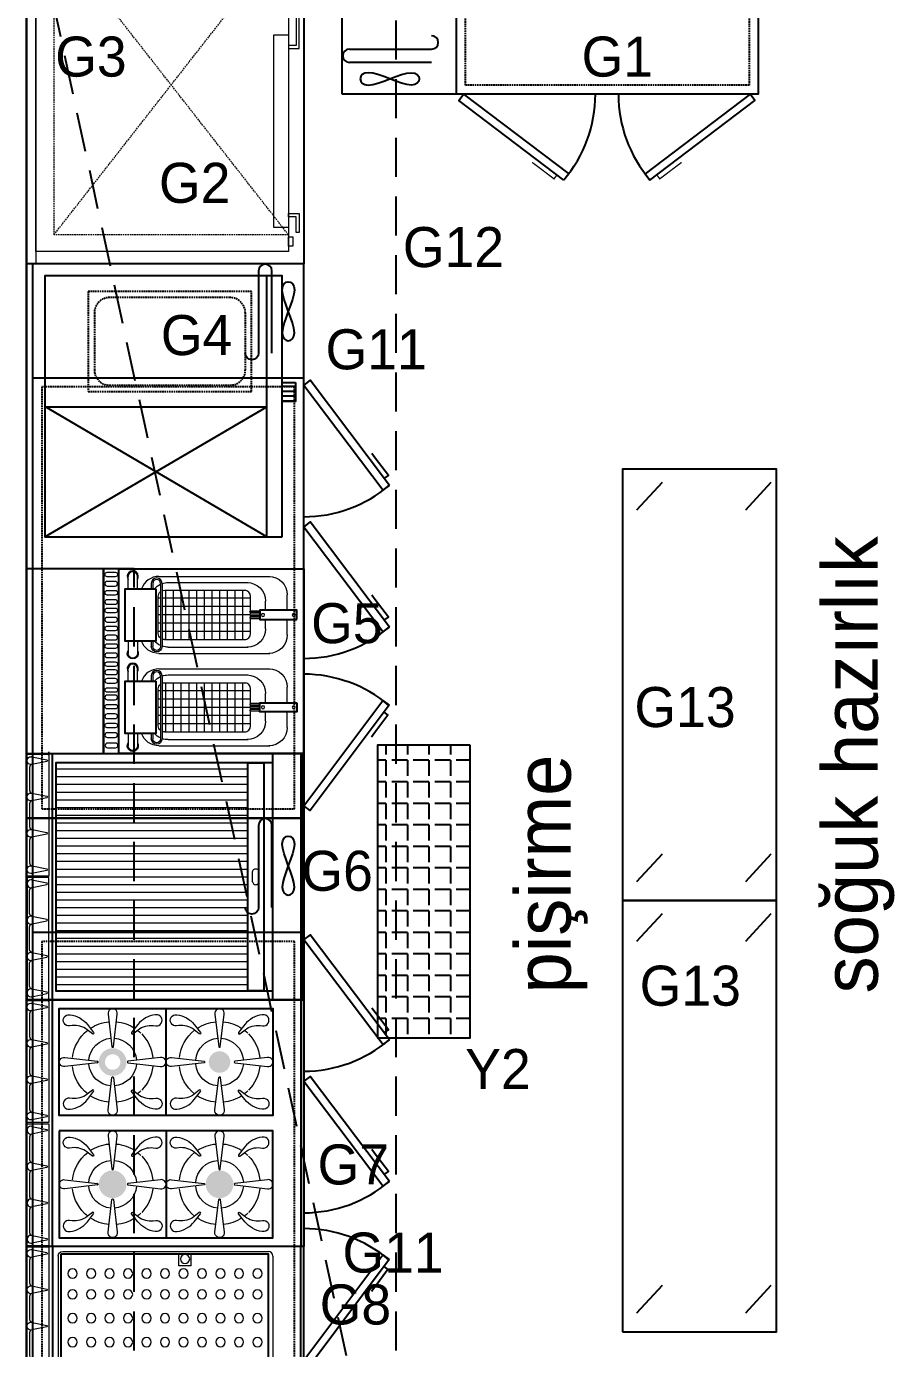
# Model space of a CAD drawing. Header units: millimetres. Extents: x -2729 to 15248, y -12439 to 5292.
# Drawn here: x 3317.8 to 3599.5, y -7659.1 to -7229.8 of the extents above; entities that cross this region are included whole.
import ezdxf
from ezdxf.enums import TextEntityAlignment as Align

# ---------------------------------------------------------------- set-up
doc = ezdxf.new("R2010")
doc.units = ezdxf.units.MM
doc.linetypes.add('DASHED', pattern=[0.75, 0.5, -0.25])
doc.linetypes.add('HIDDENX2', pattern=[19.05, 12.7, -6.35])
for name, color, linetype in [('002 Çizgi', 7, 'Continuous'), ('Kıtc-002 Çizgi', 7, 'Continuous'), ('S2000-002 Çizgi', 7, 'Continuous'), ('S2000-003 Kapı', 3, 'Continuous')]:
    doc.layers.add(name, color=color, linetype=linetype)
doc.layers.add('DUVAR', color=7, linetype='Continuous', lineweight=30)
doc.styles.add('Style-ENGINEERING I 0.34907', font='ENGINEERING.shx', dxfattribs={"oblique": 20})
doc.styles.add('TAKSİM', font='GOTHIC.TTF', dxfattribs={"height": 20})

# ---------------------------------------------------------------- blocks, each defined once
blk = doc.blocks.new('A$C52083A89')
at = {"layer": 'S2000-002 Çizgi', "linetype": 'Continuous', "lineweight": 0}
h = blk.add_hatch(color=256, dxfattribs=at)
edge = h.paths.add_edge_path()
edge.add_arc((27.97, 59.84), 4.5, 405, 765)
h = blk.add_hatch(color=256, dxfattribs=at)
edge = h.paths.add_edge_path()
edge.add_arc((62.66, 59.84), 4.5, 405, 765)
h = blk.add_hatch(color=256, dxfattribs=at)
edge = h.paths.add_edge_path()
edge.add_arc((27.97, 20.16), 4.5, 90, 450)
edge = h.paths.add_edge_path(flags=16)
edge.add_arc((27.97, 20.16), 2.5, 90, 450)
h = blk.add_hatch(color=256, dxfattribs=at)
edge = h.paths.add_edge_path()
edge.add_arc((62.66, 20.16), 3.5, 90, 450)
for p, q in [((0.2, 79.55), (0.2, 40.45)), ((6.57, 77.95), (1.79, 78.93)), ((1.84, 76.48), (6.59, 77.46)), ((1, 68.11), (1, 75.49)), ((6.57, 66.15), (1.79, 67.13)), ((1.84, 64.68), (6.59, 65.66)), ((1, 56.31), (1, 63.69)), ((1, 44.51), (1, 51.89)), ((1.76, 52.86), (6.59, 53.86)), ((6.57, 54.35), (1.79, 55.33)), ((6.57, 42.55), (1.77, 43.54)), ((0.2, 39.55), (0.2, 0.45)), ((1.76, 41.06), (6.59, 42.06)), ((6.57, 37.95), (1.79, 38.93)), ((1, 28.11), (1, 35.49)), ((1.84, 36.48), (6.59, 37.46)), ((6.57, 26.15), (1.79, 27.13)), ((1, 16.31), (1, 23.69)), ((1.84, 24.68), (6.59, 25.66)), ((1.76, 12.86), (6.59, 13.86)), ((6.57, 14.35), (1.79, 15.33)), ((1, 4.51), (1, 11.89)), ((1.76, 1.06), (6.59, 2.06)), ((6.57, 2.55), (1.77, 3.54))]:
    blk.add_line(p, q, dxfattribs=at)
at = {"layer": 'S2000-002 Çizgi'}
for points in [[(90, 0), (90, 80), (0, 80), (0, 0)], [(8.5, 80), (8.5, 0), (89, 0), (89, 80)], [(10.63, 42.5), (10.63, 77.19), (80, 77.19), (80, 42.5)], [(80, 77.19), (80, 42.5), (45.32, 42.5), (45.32, 77.19)], [(80, 2.82), (80, 37.5), (10.63, 37.5), (10.63, 2.82)], [(45.32, 37.5), (45.32, 2.82), (80, 2.82), (80, 37.5)]]:
    blk.add_lwpolyline(points, close=True, dxfattribs=at)
at = {"layer": 'S2000-002 Çizgi', "linetype": 'Continuous', "lineweight": 0, "flags": 128}
for points in [[(0.2, 40.45), (0.2, 40.4), (0.2, 40.4, 0.414214), (0.4, 40.2), (0.4, 40.2), (7.1, 40.2), (7.1, 40.2, 0.414214), (7.3, 40.4), (7.3, 40.4), (7.3, 79.6), (7.3, 79.6, 0.414214), (7.1, 79.8), (7.1, 79.8), (0.4, 79.8), (0.4, 79.8, 0.414214), (0.2, 79.6), (0.2, 79.6), (0.2, 79.55)], [(0.2, 0.45), (0.2, 0.4), (0.2, 0.4, 0.414214), (0.4, 0.2), (0.4, 0.2), (7.1, 0.2), (7.1, 0.2, 0.414214), (7.3, 0.4), (7.3, 0.4), (7.3, 39.6), (7.3, 39.6, 0.414214), (7.1, 39.8), (7.1, 39.8), (0.4, 39.8), (0.4, 39.8, 0.414214), (0.2, 39.6), (0.2, 39.6), (0.2, 39.55)]]:
    blk.add_lwpolyline(points, format="xyb", dxfattribs=at)
for points in [[(14.13, 75.17, -0.198912), (19.78, 71.99), (19.78, 71.99), (21.8, 69.4), (21.8, 69.4, -0.88604), (21.38, 68.98), (21.38, 68.98), (19.68, 70.31), (19.68, 70.31, 0.198912), (14.78, 71.68), (14.78, 71.68), (13.99, 71.59), (13.98, 71.58, -1.128349), (13.98, 75.19), (13.99, 75.19), (14.13, 75.17), (14.13, 75.17)], [(28.21, 64.82), (29.45, 75.41), (29.45, 75.41, 1.184985), (26.49, 75.41), (26.49, 75.41), (27.73, 64.82), (27.73, 64.82, 0.846962), (28.21, 64.82), (28.21, 64.82)], [(41.82, 75.17, 0.198912), (36.17, 71.99), (36.17, 71.99), (34.14, 69.4), (34.14, 69.4, 0.88604), (34.57, 68.98), (34.57, 68.98), (36.26, 70.31), (36.26, 70.31, -0.198912), (41.17, 71.68), (41.17, 71.68), (41.96, 71.59), (41.96, 71.58, 1.128349), (41.96, 75.19), (41.96, 75.19), (41.81, 75.17), (41.82, 75.17)], [(48.81, 75.17, -0.198912), (54.46, 71.99), (54.46, 71.99), (56.49, 69.4), (56.49, 69.4, -0.88604), (56.06, 68.98), (56.06, 68.98), (54.37, 70.31), (54.37, 70.31, 0.198912), (49.46, 71.68), (49.46, 71.68), (48.67, 71.59), (48.67, 71.58, -1.128349), (48.67, 75.19), (48.67, 75.19), (48.82, 75.17), (48.82, 75.17)], [(62.9, 64.82), (64.14, 75.41), (64.14, 75.41, 1.184985), (61.18, 75.41), (61.18, 75.41), (62.42, 64.82), (62.42, 64.82, 0.846962), (62.9, 64.82), (62.9, 64.82)], [(76.5, 75.17, 0.198912), (70.85, 71.99), (70.85, 71.99), (68.83, 69.4), (68.83, 69.4, 0.88604), (69.25, 68.98), (69.25, 68.98), (70.95, 70.31), (70.95, 70.31, -0.198912), (75.85, 71.68), (75.85, 71.68), (76.64, 71.59), (76.65, 71.58, 1.128349), (76.65, 75.19), (76.64, 75.19), (76.5, 75.17), (76.5, 75.17)], [(23, 60.08), (12.41, 61.32), (12.41, 61.32, 1.184985), (12.41, 58.36), (12.41, 58.36), (23, 59.6), (22.99, 59.6, 0.846962), (22.99, 60.08), (23, 60.08)], [(32.95, 60.08), (43.54, 61.32), (43.54, 61.32, -1.184985), (43.54, 58.36), (43.54, 58.36), (32.95, 59.6), (32.95, 59.6, -0.846962), (32.95, 60.08), (32.95, 60.08)], [(57.68, 60.08), (47.1, 61.32), (47.09, 61.32, 1.184985), (47.09, 58.36), (47.1, 58.36), (57.68, 59.6), (57.68, 59.6, 0.846962), (57.68, 60.08), (57.68, 60.08)], [(67.64, 60.08), (78.22, 61.32), (78.22, 61.32, -1.184985), (78.22, 58.36), (78.22, 58.36), (67.64, 59.6), (67.64, 59.6, -0.846962), (67.64, 60.08), (67.64, 60.08)], [(28.21, 54.86), (29.45, 44.28), (29.45, 44.28, -1.184985), (26.49, 44.28), (26.49, 44.28), (27.73, 54.86), (27.73, 54.86, -0.846962), (28.21, 54.86), (28.21, 54.86)], [(62.9, 54.86), (64.14, 44.28), (64.14, 44.28, -1.184985), (61.18, 44.28), (61.18, 44.28), (62.42, 54.86), (62.42, 54.86, -0.846962), (62.9, 54.86), (62.9, 54.86)], [(14.13, 44.52, 0.198912), (19.78, 47.7), (19.78, 47.7), (21.8, 50.28), (21.8, 50.28, 0.88604), (21.38, 50.71), (21.38, 50.71), (19.68, 49.38), (19.68, 49.37, -0.198912), (14.78, 48.01), (14.78, 48.01), (13.99, 48.1), (13.98, 48.1, 1.128349), (13.98, 44.5), (13.99, 44.5), (14.13, 44.51), (14.13, 44.52)], [(41.82, 44.52, -0.198912), (36.17, 47.7), (36.17, 47.7), (34.14, 50.28), (34.14, 50.28, -0.88604), (34.57, 50.71), (34.57, 50.71), (36.26, 49.38), (36.26, 49.37, 0.198912), (41.17, 48.01), (41.17, 48.01), (41.96, 48.1), (41.96, 48.1, -1.128349), (41.96, 44.5), (41.96, 44.5), (41.81, 44.51), (41.82, 44.52)], [(48.81, 44.52, 0.198912), (54.46, 47.7), (54.46, 47.7), (56.49, 50.28), (56.49, 50.28, 0.88604), (56.06, 50.71), (56.06, 50.71), (54.37, 49.38), (54.37, 49.37, -0.198912), (49.46, 48.01), (49.46, 48.01), (48.67, 48.1), (48.67, 48.1, 1.128349), (48.67, 44.5), (48.67, 44.5), (48.82, 44.51), (48.82, 44.52)], [(76.5, 44.52, -0.198912), (70.85, 47.7), (70.85, 47.7), (68.83, 50.28), (68.83, 50.28, -0.88604), (69.25, 50.71), (69.25, 50.71), (70.95, 49.38), (70.95, 49.37, 0.198912), (75.85, 48.01), (75.85, 48.01), (76.64, 48.1), (76.65, 48.1, -1.128349), (76.65, 44.5), (76.64, 44.5), (76.5, 44.51), (76.5, 44.52)], [(14.13, 35.48, -0.198912), (19.78, 32.3), (19.78, 32.3), (21.8, 29.72), (21.8, 29.72, -0.88604), (21.38, 29.29), (21.38, 29.29), (19.68, 30.62), (19.68, 30.63, 0.198912), (14.78, 31.99), (14.78, 31.99), (13.99, 31.9), (13.98, 31.9, -1.128349), (13.98, 35.5), (13.99, 35.5), (14.13, 35.49), (14.13, 35.48)], [(28.21, 25.14), (29.45, 35.72), (29.45, 35.72, 1.184985), (26.49, 35.72), (26.49, 35.72), (27.73, 25.14), (27.73, 25.14, 0.846962), (28.21, 25.14), (28.21, 25.14)], [(41.82, 35.48, 0.198912), (36.17, 32.3), (36.17, 32.3), (34.14, 29.72), (34.14, 29.72, 0.88604), (34.57, 29.29), (34.57, 29.29), (36.26, 30.62), (36.26, 30.63, -0.198912), (41.17, 31.99), (41.17, 31.99), (41.96, 31.9), (41.96, 31.9, 1.128349), (41.96, 35.5), (41.96, 35.5), (41.81, 35.49), (41.82, 35.48)], [(48.81, 35.48, -0.198912), (54.46, 32.3), (54.46, 32.3), (56.49, 29.72), (56.49, 29.72, -0.88604), (56.06, 29.29), (56.06, 29.29), (54.37, 30.62), (54.37, 30.63, 0.198912), (49.46, 31.99), (49.46, 31.99), (48.67, 31.9), (48.67, 31.9, -1.128349), (48.67, 35.5), (48.67, 35.5), (48.82, 35.49), (48.82, 35.48)], [(62.9, 25.14), (64.14, 35.72), (64.14, 35.72, 1.184985), (61.18, 35.72), (61.18, 35.72), (62.42, 25.14), (62.42, 25.14, 0.846962), (62.9, 25.14), (62.9, 25.14)], [(76.5, 35.48, 0.198912), (70.85, 32.3), (70.85, 32.3), (68.83, 29.72), (68.83, 29.72, 0.88604), (69.25, 29.29), (69.25, 29.29), (70.95, 30.62), (70.95, 30.63, -0.198912), (75.85, 31.99), (75.85, 31.99), (76.64, 31.9), (76.65, 31.9, 1.128349), (76.65, 35.5), (76.64, 35.5), (76.5, 35.49), (76.5, 35.48)], [(23, 20.4), (12.41, 21.64), (12.41, 21.64, 1.184985), (12.41, 18.68), (12.41, 18.68), (23, 19.92), (22.99, 19.92, 0.846962), (22.99, 20.4), (23, 20.4)], [(32.95, 20.4), (43.54, 21.64), (43.54, 21.64, -1.184985), (43.54, 18.68), (43.54, 18.68), (32.95, 19.92), (32.95, 19.92, -0.846962), (32.95, 20.4), (32.95, 20.4)], [(57.68, 20.4), (47.1, 21.64), (47.09, 21.64, 1.184985), (47.09, 18.68), (47.1, 18.68), (57.68, 19.92), (57.68, 19.92, 0.846962), (57.68, 20.4), (57.68, 20.4)], [(67.64, 20.4), (78.22, 21.64), (78.22, 21.64, -1.184985), (78.22, 18.68), (78.22, 18.68), (67.64, 19.92), (67.64, 19.92, -0.846962), (67.64, 20.4), (67.64, 20.4)], [(28.21, 15.18), (29.45, 4.59), (29.45, 4.59, -1.184985), (26.49, 4.59), (26.49, 4.59), (27.73, 15.18), (27.73, 15.18, -0.846962), (28.21, 15.18), (28.21, 15.18)], [(62.9, 15.18), (64.14, 4.59), (64.14, 4.59, -1.184985), (61.18, 4.59), (61.18, 4.59), (62.42, 15.18), (62.42, 15.18, -0.846962), (62.9, 15.18), (62.9, 15.18)], [(14.13, 4.83, 0.198912), (19.78, 8.01), (19.78, 8.01), (21.8, 10.6), (21.8, 10.6, 0.88604), (21.38, 11.02), (21.38, 11.02), (19.68, 9.69), (19.68, 9.69, -0.198912), (14.78, 8.32), (14.78, 8.32), (13.99, 8.42), (13.98, 8.42, 1.128349), (13.98, 4.81), (13.99, 4.81), (14.13, 4.83), (14.13, 4.83)], [(41.82, 4.83, -0.198912), (36.17, 8.01), (36.17, 8.01), (34.14, 10.6), (34.14, 10.6, -0.88604), (34.57, 11.02), (34.57, 11.02), (36.26, 9.69), (36.26, 9.69, 0.198912), (41.17, 8.32), (41.17, 8.32), (41.96, 8.42), (41.96, 8.42, -1.128349), (41.96, 4.81), (41.96, 4.81), (41.81, 4.83), (41.82, 4.83)], [(48.81, 4.83, 0.198912), (54.46, 8.01), (54.46, 8.01), (56.49, 10.6), (56.49, 10.6, 0.88604), (56.06, 11.02), (56.06, 11.02), (54.37, 9.69), (54.37, 9.69, -0.198912), (49.46, 8.32), (49.46, 8.32), (48.67, 8.42), (48.67, 8.42, 1.128349), (48.67, 4.81), (48.67, 4.81), (48.82, 4.83), (48.82, 4.83)], [(76.5, 4.83, -0.198912), (70.85, 8.01), (70.85, 8.01), (68.83, 10.6), (68.83, 10.6, -0.88604), (69.25, 11.02), (69.25, 11.02), (70.95, 9.69), (70.95, 9.69, 0.198912), (75.85, 8.32), (75.85, 8.32), (76.64, 8.42), (76.65, 8.42, -1.128349), (76.65, 4.81), (76.64, 4.81), (76.5, 4.83), (76.5, 4.83)]]:
    blk.add_lwpolyline(points, format="xyb", close=True, dxfattribs=at)
at = {"layer": 'S2000-002 Çizgi', "linetype": 'Continuous', "lineweight": 0, "extrusion": (0, 0, -1)}
for centre, radius, start, end in [((-1.46, 77.7), 1.27, 256.4206, 103.5794), ((-2, 75.49), 1, 0, 80.905), ((-1.46, 65.9), 1.27, 256.4206, 103.5794), ((-2, 68.11), 1, 281.9263, 0), ((-2, 63.69), 1, 0, 80.905), ((-2, 56.31), 1, 281.9263, 0), ((-1.46, 54.09), 1.27, 256.4206, 103.5794), ((-2, 51.89), 1, 0, 75.8087), ((-1.46, 42.29), 1.27, 256.4206, 103.5794), ((-2, 44.51), 1, 283.1608, 0), ((-2, 35.49), 1, 0, 80.905), ((-2, 28.11), 1, 281.9263, 0), ((-2, 23.69), 1, 0, 80.905), ((-2, 16.31), 1, 281.9263, 0), ((-2, 11.89), 1, 0, 75.8087), ((-2, 4.51), 1, 283.1608, 0)]:
    blk.add_arc(centre, radius, start, end, dxfattribs=at)
at = {"layer": 'S2000-002 Çizgi', "linetype": 'Continuous', "lineweight": 0}
for centre, radius, start, end in [((6.54, 77.7), 0.25, 281.6483, 83.3001), ((27.97, 59.84), 13.12, 128.1588, 173.5095), ((27.97, 59.84), 13.12, 95.1902, 123.6432), ((27.97, 59.84), 13.12, 56.3525, 84.8177), ((27.97, 59.84), 13.12, 45.9244, 52.151), ((27.97, 59.84), 13.12, 6.4888, 44.0748), ((62.66, 59.84), 13.12, 128.1588, 173.5095), ((62.66, 59.84), 13.12, 95.1902, 123.6432), ((62.66, 59.84), 13.12, 56.3525, 84.8177), ((62.66, 59.84), 13.12, 45.9244, 52.151), ((62.66, 59.84), 13.12, 6.4888, 44.0748), ((6.54, 65.9), 0.25, 281.6483, 83.3001), ((27.97, 59.84), 7.75, 94.1565, 175.147), ((27.97, 59.84), 7.75, 4.8296, 85.8569), ((62.66, 59.84), 7.75, 94.1565, 175.147), ((62.66, 59.84), 7.75, 4.8296, 85.8569), ((27.97, 59.84), 13.12, 186.495, 231.8457), ((27.97, 59.84), 7.75, 184.8424, 265.844), ((27.97, 59.84), 7.75, 274.1426, 355.1371), ((27.97, 59.84), 13.12, 315.9224, 353.5018), ((62.66, 59.84), 13.12, 186.495, 231.8457), ((62.66, 59.84), 7.75, 184.8424, 265.844), ((62.66, 59.84), 7.75, 274.1426, 355.1371), ((62.66, 59.84), 13.12, 315.9224, 353.5018), ((6.54, 54.1), 0.25, 281.649, 83.3001), ((27.97, 59.84), 13.12, 236.3552, 264.81), ((27.97, 59.84), 13.12, 275.182, 303.6505), ((27.97, 59.84), 13.12, 307.8519, 314.075), ((62.66, 59.84), 13.12, 236.3552, 264.81), ((62.66, 59.84), 13.12, 275.182, 303.6505), ((62.66, 59.84), 13.12, 307.8519, 314.075), ((1.46, 37.71), 1.27, 76.4206, 283.5794), ((6.54, 42.3), 0.25, 281.6431, 83.3001), ((6.54, 37.7), 0.25, 281.6483, 83.3001), ((27.97, 20.16), 13.12, 128.1588, 173.5095), ((27.97, 20.16), 13.12, 95.1902, 123.6432), ((27.97, 20.16), 13.12, 56.3525, 84.8177), ((27.97, 20.16), 13.12, 45.9244, 52.151), ((62.66, 20.16), 13.12, 128.1588, 173.5095), ((62.66, 20.16), 13.12, 95.1902, 123.6432), ((62.66, 20.16), 13.12, 56.3525, 84.8177), ((62.66, 20.16), 13.12, 45.9244, 52.151), ((1.46, 25.91), 1.27, 76.4206, 283.5794), ((6.54, 25.9), 0.25, 281.6483, 83.3001), ((27.97, 20.16), 7.75, 94.1565, 175.147), ((27.97, 20.16), 7.75, 4.8296, 85.8569), ((27.97, 20.16), 13.12, 6.4888, 44.0748), ((62.66, 20.16), 7.75, 94.1565, 175.147), ((62.66, 20.16), 7.75, 4.8296, 85.8569), ((62.66, 20.16), 13.12, 6.4888, 44.0748), ((27.97, 20.16), 13.12, 186.495, 231.8457), ((27.97, 20.16), 7.75, 184.8424, 265.844), ((27.97, 20.16), 7.75, 274.1426, 355.1371), ((27.97, 20.16), 13.12, 315.9224, 353.5018), ((62.66, 20.16), 13.12, 186.495, 231.8457), ((62.66, 20.16), 7.75, 184.8424, 265.844), ((62.66, 20.16), 7.75, 274.1426, 355.1371), ((62.66, 20.16), 13.12, 315.9224, 353.5018), ((1.46, 14.1), 1.27, 76.4206, 283.5794), ((6.54, 14.1), 0.25, 281.649, 83.3001), ((27.97, 20.16), 13.12, 236.3552, 264.81), ((27.97, 20.16), 13.12, 275.182, 303.6505), ((27.97, 20.16), 13.12, 307.8519, 314.075), ((62.66, 20.16), 13.12, 236.3552, 264.81), ((62.66, 20.16), 13.12, 275.182, 303.6505), ((62.66, 20.16), 13.12, 307.8519, 314.075), ((1.46, 2.3), 1.27, 76.4206, 283.5794), ((6.54, 2.3), 0.25, 281.6431, 83.3001)]:
    blk.add_arc(centre, radius, start, end, dxfattribs=at)
blk = doc.blocks.new('A$C008916D4')
at = {"layer": 'S2000-002 Çizgi', "linetype": 'Continuous', "lineweight": 0}
for p, q in [((0.2, 39.55), (0.2, 0.4)), ((6.57, 37.95), (1.79, 38.93)), ((1, 28.11), (1, 35.49)), ((1.84, 36.48), (6.59, 37.45)), ((10.28, 3), (10.28, 36.68)), ((78.5, 38.34), (11.78, 38.34)), ((80, 3.16), (80, 36.84)), ((6.57, 26.15), (1.79, 27.13)), ((1, 16.31), (1, 23.69)), ((1.84, 24.68), (6.59, 25.65)), ((1.75, 12.86), (6.59, 13.85)), ((6.57, 14.35), (1.79, 15.33)), ((1, 4.51), (1, 11.89)), ((53.44, 6.34), (49.49, 6.34)), ((49.49, 6.34), (49.49, 2.59)), ((53.44, 6.34), (53.44, 2.59)), ((1.75, 1.06), (6.59, 2.05)), ((1.76, 1.06), (1.75, 1.06)), ((6.57, 2.55), (1.77, 3.54)), ((11.78, 1.66), (78.5, 1.66))]:
    blk.add_line(p, q, dxfattribs=at)
at = {"layer": 'S2000-002 Çizgi'}
for points in [[(0, 0), (0, 40), (90, 40), (90, 0)], [(89, 40), (89, 0), (8.5, 0), (8.5, 40)], [(11.11, 2.59), (11.11, 37.34), (78.5, 37.34), (78.5, 2.59)]]:
    blk.add_lwpolyline(points, close=True, dxfattribs=at)
at = {"layer": 'S2000-002 Çizgi', "linetype": 'Continuous', "lineweight": 0, "flags": 128}
blk.add_lwpolyline([(0.2, 0.45), (0.2, 0.4), (0.2, 0.4, 0.414214), (0.4, 0.2), (0.4, 0.2), (0.4, 0.2), (7.1, 0.2), (7.1, 0.2, 0.414214), (7.3, 0.4), (7.3, 0.4), (7.3, 39.6), (7.3, 39.6, 0.414214), (7.1, 39.8), (7.1, 39.8), (0.4, 39.8), (0.4, 39.8, 0.414214), (0.2, 39.6), (0.2, 39.6), (0.2, 39.55)], format="xyb", dxfattribs=at)
at = {"layer": 'S2000-002 Çizgi', "linetype": 'Continuous', "lineweight": 0}
for centre in [(14.97, 31.09), (20.97, 31.09), (26.97, 31.09), (32.97, 31.09), (38.97, 31.09), (44.97, 31.09), (50.97, 31.09), (56.97, 31.09), (62.97, 31.09), (68.97, 31.09), (74.97, 31.09), (14.97, 23.34), (20.97, 23.34), (26.97, 23.34), (32.97, 23.34), (38.97, 23.34), (44.97, 23.34), (50.97, 23.34), (56.97, 23.34), (62.97, 23.34), (68.97, 23.34), (74.97, 23.34), (14.97, 15.59), (20.97, 15.59), (26.97, 15.59), (32.97, 15.59), (38.97, 15.59), (44.97, 15.59), (50.97, 15.59), (56.97, 15.59), (62.97, 15.59), (68.97, 15.59), (74.97, 15.59), (14.97, 8.84), (20.97, 8.84), (26.97, 8.84), (32.97, 8.84), (38.97, 8.84), (44.97, 8.84), (50.97, 8.84), (56.97, 8.84), (62.97, 8.84), (68.97, 8.84), (74.97, 8.84), (51.47, 4.09)]:
    blk.add_circle(centre, 1.5, dxfattribs=at)
for centre, radius, start, end in [((1.49, 37.7), 1.27, 76.4206, 283.5794), ((6.54, 37.7), 0.25, 281.6483, 83.3001), ((11.78, 36.84), 1.5, 90, 180), ((78.5, 36.84), 1.5, 0, 90), ((1.49, 25.9), 1.27, 76.4206, 283.5794), ((6.54, 25.9), 0.25, 281.6483, 83.3001), ((1.49, 14.1), 1.27, 76.4206, 283.5794), ((6.54, 14.1), 0.25, 281.649, 83.3001), ((1.47, 2.3), 1.27, 76.4206, 283.5794), ((6.54, 2.3), 0.25, 281.6431, 83.3001), ((11.78, 3.16), 1.5, 180, 270)]:
    blk.add_arc(centre, radius, start, end, dxfattribs=at)
at = {"layer": 'S2000-002 Çizgi', "linetype": 'Continuous', "lineweight": 0, "extrusion": (0, 0, -1)}
for centre, radius, start, end in [((-2, 35.49), 1, 0, 80.905), ((-2, 28.11), 1, 281.9263, 0), ((-2, 23.69), 1, 0, 80.905), ((-2, 16.31), 1, 281.9263, 0), ((-2, 11.89), 1, 0, 75.8087), ((-2, 4.51), 1, 283.1608, 0), ((-78.5, 3.16), 1.5, 180, 270)]:
    blk.add_arc(centre, radius, start, end, dxfattribs=at)
at = {"layer": 'S2000-002 Çizgi', "linetype": 'Continuous', "lineweight": 0, "style": 'Style-ENGINEERING I 0.34907', "oblique": 20}
blk.add_text('LINK', height=0.001, rotation=90, dxfattribs=at).set_placement((0, 0), align=Align.TOP_LEFT)
blk = doc.blocks.new('A$C63BB6621')
at = {"layer": '002 Çizgi', "color": 0, "lineweight": 20}
for p, q in [((87, 125), (0, 125)), ((0, 125), (0, 0)), ((87, 0), (87, 125)), ((0, 0), (87, 0))]:
    blk.add_line(p, q, dxfattribs=at)
at = {"layer": 'Kıtc-002 Çizgi', "linetype": 'HIDDENX2', "lineweight": 20, "ltscale": 10}
blk.add_line((0, 111.85), (82, 111.85), dxfattribs=at)
at = {"layer": 'Kıtc-002 Çizgi', "linetype": 'DASHED', "lineweight": 20}
for p, q in [((82, 9.44), (5.94, 106.67)), ((5.94, 9.44), (82, 106.67))]:
    blk.add_line(p, q, dxfattribs=at)
at = {"layer": 'Kıtc-002 Çizgi', "lineweight": 20}
for points in [[(0, 4), (0, 124), (82, 124), (82, 4)], [(82, 119.4), (82, 122.46), (83.42, 122.46), (83.42, 119.4)], [(82, 114.21), (82, 117.28), (83.42, 117.28), (83.42, 114.21)], [(82, 5.67), (82, 8.73), (83.42, 8.73), (83.42, 5.67)]]:
    blk.add_lwpolyline(points, close=True, dxfattribs=at)
at = {"layer": 'Kıtc-002 Çizgi', "linetype": 'DASHED', "lineweight": 20}
blk.add_lwpolyline([(5.94, 9.44), (5.94, 106.67), (82, 106.67), (82, 9.44)], close=True, dxfattribs=at)
at = {"layer": 'Kıtc-002 Çizgi', "lineweight": 20}
for points in [[(85.54, 70.83), (85.54, 105.96), (84.54, 105.95), (84.54, 70.83)], [(84.54, 70.83), (82, 70.83), (82, 69.83), (85.54, 69.83), (85.54, 70.83)], [(84.54, 15.27), (82, 15.27), (82, 16.27), (85.54, 16.27), (85.54, 15.27)], [(85.54, 15.27), (85.54, 10.14), (84.54, 10.15), (84.54, 15.27)]]:
    blk.add_lwpolyline(points, dxfattribs=at)
at = {"layer": 'Kıtc-002 Çizgi', "linetype": 'HIDDENX2', "lineweight": 20, "ltscale": 10}
blk.add_lwpolyline([(77.29, 11.79), (77.29, 74.31), (82, 74.31), (82, 11.79)], close=True, dxfattribs=at)
blk = doc.blocks.new('A$C24FC03E0')
at = {"layer": 'S2000-002 Çizgi', "linetype": 'Continuous', "lineweight": 0}
for p, q in [((39.55, 89.8), (0.45, 89.8)), ((1.06, 88.25), (2.06, 83.41)), ((2.55, 83.43), (3.54, 88.23)), ((4.51, 89), (11.89, 89)), ((12.86, 88.25), (13.86, 83.41)), ((14.35, 83.43), (15.33, 88.21)), ((16.31, 89), (23.69, 89)), ((24.68, 88.16), (25.66, 83.41)), ((26.15, 83.43), (27.13, 88.21)), ((28.11, 89), (35.49, 89)), ((36.48, 88.16), (37.46, 83.41)), ((37.95, 83.43), (38.93, 88.21)), ((40.45, 89.8), (79.55, 89.8)), ((42.05, 83.43), (41.07, 88.21)), ((43.52, 88.16), (42.55, 83.41)), ((51.89, 89), (44.51, 89)), ((53.85, 83.43), (52.87, 88.21)), ((55.32, 88.16), (54.35, 83.41)), ((63.69, 89), (56.31, 89)), ((65.65, 83.43), (64.67, 88.21)), ((67.14, 88.25), (66.15, 83.41)), ((75.49, 89), (68.11, 89)), ((77.45, 83.43), (76.46, 88.23)), ((78.94, 88.25), (77.95, 83.41)), ((5, 80.5), (5, 18.2)), ((7.5, 80.5), (7.5, 18.2)), ((10, 80.5), (10, 18.2)), ((12.5, 80.5), (12.5, 18.2)), ((15, 80.5), (15, 18.2)), ((17.5, 80.5), (17.5, 18.2)), ((20, 80.5), (20, 18.2)), ((22.5, 80.5), (22.5, 18.2)), ((25, 80.5), (25, 18.2)), ((27.5, 80.5), (27.5, 18.2)), ((30, 80.5), (30, 18.2)), ((32.5, 80.5), (32.5, 18.2)), ((35, 80.5), (35, 18.2)), ((37.5, 80.5), (37.5, 18.2)), ((40, 80.5), (40, 18.2)), ((42.5, 80.5), (42.5, 18.2)), ((45, 80.5), (45, 18.2)), ((47.5, 80.5), (47.5, 18.2)), ((50, 80.5), (50, 18.2)), ((52.5, 80.5), (52.5, 18.2)), ((55, 80.5), (55, 18.2)), ((57.5, 80.5), (57.5, 18.2)), ((60, 80.5), (60, 18.2)), ((62.5, 80.5), (62.5, 18.2)), ((65, 80.5), (65, 18.2)), ((67.5, 80.5), (67.5, 18.2)), ((70, 80.5), (70, 18.2)), ((72.5, 80.5), (72.5, 18.2)), ((75, 80.5), (75, 18.2)), ((41.61, 16.6), (38.39, 16.6)), ((38.39, 14.6), (41.61, 14.6))]:
    blk.add_line(p, q, dxfattribs=at)
at = {"layer": 'S2000-002 Çizgi'}
for points in [[(0, 0), (80, 0), (80, 90), (0, 90)], [(80, 81.5), (0, 81.5), (0, 1), (80, 1)], [(77, 10), (3, 10), (3, 80.5), (77, 80.5)], [(3, 13), (77, 13), (77, 18.2), (3, 18.2)], [(0, 0.5), (80, 0.5), (80, 10), (0, 10)]]:
    blk.add_lwpolyline(points, close=True, dxfattribs=at)
at = {"layer": 'S2000-002 Çizgi', "linetype": 'Continuous', "lineweight": 0}
for centre, radius, start, end in [((2.3, 88.54), 1.27, 346.4206, 193.5794), ((14.1, 88.54), 1.27, 346.4206, 193.5794), ((25.91, 88.54), 1.27, 346.4206, 193.5794), ((37.71, 88.54), 1.27, 346.4206, 193.5794), ((38.39, 15.6), 1, 90.006, 270.2139)]:
    blk.add_arc(centre, radius, start, end, dxfattribs=at)
at = {"layer": 'S2000-002 Çizgi', "linetype": 'Continuous', "lineweight": 0, "extrusion": (0, 0, -1)}
for centre, radius, start, end in [((-42.29, 88.54), 1.27, 346.4206, 193.5794), ((-54.09, 88.54), 1.27, 346.4206, 193.5794), ((-65.9, 88.54), 1.27, 346.4206, 193.5794), ((-77.7, 88.54), 1.27, 346.4206, 193.5794), ((-41.61, 15.6), 1, 90.006, 270.2139)]:
    blk.add_arc(centre, radius, start, end, dxfattribs=at)
for centre, major_axis, start_param, end_param in [((4.51, 88), (1, 0), 3.371293, 4.712389), ((11.89, 88), (1, 0), 4.712389, 6.0355), ((16.31, 88), (1, 0), 3.349747, 4.712389), ((23.69, 88), (1, 0), 4.712389, 6.124448), ((28.11, 88), (1, 0), 3.349747, 4.712389), ((35.49, 88), (1, 0), 4.712389, 6.124448), ((42.3, 83.46), (-0.25, 0), 3.344893, 6.16625), ((54.1, 83.46), (-0.25, 0), 3.344893, 6.16625), ((65.9, 83.46), (-0.25, 0), 3.344906, 6.16625), ((77.7, 83.46), (-0.25, 0), 3.344804, 6.16625)]:
    blk.add_ellipse(centre, major_axis=major_axis, ratio=0.999997, start_param=start_param, end_param=end_param, dxfattribs=at)
at = {"layer": 'S2000-002 Çizgi', "linetype": 'Continuous', "lineweight": 0}
for centre, major_axis, start_param, end_param in [((44.51, 88), (-1, 0), 4.712389, 6.124448), ((51.89, 88), (-1, 0), 3.349747, 4.712389), ((56.31, 88), (-1, 0), 4.712389, 6.124448), ((63.69, 88), (-1, 0), 3.349747, 4.712389), ((68.11, 88), (-1, 0), 4.712389, 6.0355), ((75.49, 88), (-1, 0), 3.371293, 4.712389), ((2.3, 83.46), (0.25, 0), 3.344804, 6.16625), ((14.1, 83.46), (0.25, 0), 3.344906, 6.16625), ((25.9, 83.46), (0.25, 0), 3.344893, 6.16625), ((37.7, 83.46), (0.25, 0), 3.344893, 6.16625)]:
    blk.add_ellipse(centre, major_axis=major_axis, ratio=0.999997, start_param=start_param, end_param=end_param, dxfattribs=at)
for points, weights, knots in [([(0.2, 82.9), (0.2, 82.7), (0.4, 82.7), (20, 82.7), (39.6, 82.7), (39.8, 82.7), (39.8, 82.9), (39.8, 86.25), (39.8, 89.6), (39.8, 89.8), (39.6, 89.8), (39.58, 89.8), (39.56, 89.8)], [1, 0.707748873271, 1, 1, 1, 0.707106781187, 1, 1, 1, 0.707106781187, 1, 1, 1], [0, 0, 0, 0.166667, 0.166667, 0.333333, 0.333333, 0.5, 0.5, 0.666667, 0.666667, 0.833333, 0.833333, 1, 1, 1]), ([(0.45, 89.8), (0.43, 89.8), (0.4, 89.8), (0.2, 89.8), (0.2, 89.6), (0.2, 89.6), (0.2, 89.6), (0.2, 86.25), (0.2, 82.9), (0.2, 82.9), (0.2, 82.9)], [1, 1, 1, 0.707106781187, 1, 1, 1, 1, 1, 0.999999587343, 1], [0, 0, 0, 0.2, 0.2, 0.4, 0.4, 0.6, 0.6, 0.8, 0.8, 1, 1, 1]), ([(79.8, 82.9), (79.8, 82.7), (79.6, 82.7), (60, 82.7), (40.4, 82.7), (40.2, 82.7), (40.2, 82.9), (40.2, 86.25), (40.2, 89.6), (40.2, 89.8), (40.4, 89.8), (40.42, 89.8), (40.44, 89.8)], [1, 0.707748873271, 1, 1, 1, 0.707106781187, 1, 1, 1, 0.707106781187, 1, 1, 1], [0, 0, 0, 0.166667, 0.166667, 0.333333, 0.333333, 0.5, 0.5, 0.666667, 0.666667, 0.833333, 0.833333, 1, 1, 1]), ([(79.55, 89.8), (79.58, 89.8), (79.6, 89.8), (79.8, 89.8), (79.8, 89.6), (79.8, 89.6), (79.8, 89.6), (79.8, 86.25), (79.8, 82.9), (79.8, 82.9), (79.8, 82.9)], [1, 1, 1, 0.707106781187, 1, 1, 1, 1, 1, 0.999999587343, 1], [0, 0, 0, 0.2, 0.2, 0.4, 0.4, 0.6, 0.6, 0.8, 0.8, 1, 1, 1])]:
    blk.add_rational_spline(points, weights, degree=2, knots=knots, dxfattribs=at)
for p in [(1.06, 88.25), (78.94, 88.25)]:
    blk.add_point(p, dxfattribs=at)
blk = doc.blocks.new('A$C100D474B')
at = {"layer": 'S2000-002 Çizgi'}
blk.add_line((180, 115.82), (0, 115.82), dxfattribs=at)
for points in [[(180, 27.82), (180, 117.82), (0, 117.82), (0, 27.82)], [(171.56, 30.84), (170.1, 31.01), (168.4, 31.47), (166.54, 32.11), (164.59, 32.84), (162.64, 33.58), (160.78, 34.22), (159.07, 34.67), (157.62, 34.85), (156.47, 34.67), (155.66, 34.22), (155.17, 33.58), (155, 32.84), (155.17, 32.11), (155.66, 31.47), (156.47, 31.01), (157.62, 30.84), (159.07, 31.01), (160.78, 31.47), (162.64, 32.11), (164.59, 32.84), (166.54, 33.58), (168.4, 34.22), (170.1, 34.67), (171.56, 34.85), (172.7, 34.67), (173.52, 34.22), (174.01, 33.58), (174.17, 32.84), (174.01, 32.11), (173.52, 31.47), (172.7, 31.01)], [(36.69, 0.15), (2.46, 25.76), (4, 27.82), (38.23, 2.2)], [(62.06, 0), (96.17, 25.77), (94.62, 27.82), (60.51, 2.05)], [(108.04, 0), (142.15, 25.77), (140.6, 27.82), (106.49, 2.05)]]:
    blk.add_lwpolyline(points, close=True, dxfattribs=at)
at = {"layer": 'S2000-002 Çizgi', "linetype": 'DASHED'}
blk.add_lwpolyline([(140, 112.82), (3, 112.82), (3, 30.82), (140, 30.82)], close=True, dxfattribs=at)
at = {"layer": 'S2000-002 Çizgi'}
for points in [[(143, 115.82), (143, 27.82)], [(34.44, 1.84), (33.45, 0.51), (27.79, 4.74), (26.35, 5.83)], [(64.3, 1.7), (65.3, 0.38), (70.93, 4.63), (72.38, 5.72)], [(110.28, 1.7), (111.28, 0.38), (116.91, 4.63), (118.36, 5.72)]]:
    blk.add_lwpolyline(points, dxfattribs=at)
for points in [[(177.67, 42.5), (151, 42.5, -1), (151, 46.84)], [(151, 38.15), (177.67, 38.15, 1), (177.67, 42.5)]]:
    blk.add_lwpolyline(points, format="xyb", dxfattribs=at)
for centre, start, end in [((4, 27.82), 319.755, 0), ((94.62, 27.82), 180, 220.5092), ((140.6, 27.82), 180, 220.5092)]:
    blk.add_arc(centre, 42.75, start, end, dxfattribs=at)
blk = doc.blocks.new('A$C01E77913')
at = {"layer": 'S2000-002 Çizgi'}
for points in [[(2, 26.8), (15, 26.8, -0.414214), (17, 24.8), (17, 2, -0.414214), (15, 0), (2, 0, -0.414214), (0, 2), (0, 24.8, -0.414214)], [(4, 24.8), (13, 24.8, -0.414214), (15, 22.8), (15, 4, -0.414214), (13, 2), (4, 2, -0.414214), (2, 4), (2, 22.8, -0.414214)]]:
    blk.add_lwpolyline(points, format="xyb", close=True, dxfattribs=at)
blk.add_lwpolyline([(4.71, 14.27), (12.21, 14.27), (12.21, 13.52), (4.71, 13.52)], close=True, dxfattribs=at)
blk.add_circle((8.46, 13.87), 3.82, dxfattribs=at)
blk = doc.blocks.new('A$C4F4C1D42')
at = {"layer": '002 Çizgi', "color": 7}
for p, q in [((0, 95.82), (135, 95.82)), ((2.33, 42.5), (29, 42.5)), ((29, 38.15), (2.33, 38.15)), ((7.3, 34.67), (6.48, 34.22)), ((8.44, 34.85), (7.3, 34.67)), ((9.9, 34.67), (8.44, 34.85)), ((11.6, 34.22), (9.9, 34.67)), ((19.22, 34.22), (20.93, 34.67)), ((20.93, 34.67), (22.38, 34.85)), ((22.38, 34.85), (23.53, 34.67)), ((23.53, 34.67), (24.34, 34.22)), ((5.99, 33.58), (5.83, 32.84)), ((5.83, 32.84), (5.99, 32.11)), ((6.48, 34.22), (5.99, 33.58)), ((5.99, 32.11), (6.48, 31.47)), ((6.48, 31.47), (7.3, 31.01)), ((7.3, 31.01), (8.44, 30.84)), ((8.44, 30.84), (9.9, 31.01)), ((9.9, 31.01), (11.6, 31.47)), ((13.46, 33.58), (11.6, 34.22)), ((11.6, 31.47), (13.46, 32.11)), ((15.41, 32.84), (13.46, 33.58)), ((13.46, 32.11), (15.41, 32.84)), ((15.41, 32.84), (17.36, 33.58)), ((17.36, 32.11), (15.41, 32.84)), ((17.36, 33.58), (19.22, 34.22)), ((19.22, 31.47), (17.36, 32.11)), ((20.93, 31.01), (19.22, 31.47)), ((22.38, 30.84), (20.93, 31.01)), ((23.53, 31.01), (22.38, 30.84)), ((24.34, 31.47), (23.53, 31.01)), ((24.34, 34.22), (24.83, 33.58)), ((24.83, 32.11), (24.34, 31.47)), ((24.83, 33.58), (25, 32.84)), ((25, 32.84), (24.83, 32.11))]:
    blk.add_line(p, q, dxfattribs=at)
for points in [[(0, 27.82), (0, 97.82), (135, 97.82), (135, 27.82)], [(135, 65.82), (0, 65.82), (0, 97.82), (135, 97.82)], [(71.96, 0), (37.85, 25.77), (39.4, 27.82), (73.51, 2.05)], [(99.8, 0), (133.91, 25.77), (132.36, 27.82), (98.25, 2.05)]]:
    blk.add_lwpolyline(points, close=True, dxfattribs=at)
blk.add_lwpolyline([(37, 95.82), (37, 27.82)], dxfattribs=at)
at = {"layer": '002 Çizgi', "color": 7, "linetype": 'DASHED'}
blk.add_lwpolyline([(40, 92.82), (132, 92.82), (132, 30.82), (40, 30.82)], close=True, dxfattribs=at)
at = {"layer": '002 Çizgi', "color": 7, "const_width": 0.428}
for points in [[(69.72, 1.7), (68.72, 0.38), (63.09, 4.63), (61.64, 5.72)], [(102.04, 1.7), (103.04, 0.38), (108.67, 4.63), (110.11, 5.72)]]:
    blk.add_lwpolyline(points, dxfattribs=at)
at = {"layer": '002 Çizgi', "color": 7}
for centre, radius, start, end in [((29, 44.67), 2.17, 270, 90), ((2.33, 40.32), 2.17, 90, 270), ((39.4, 27.82), 42.75, 319.4908, 0), ((132.36, 27.82), 42.75, 180, 220.5092)]:
    blk.add_arc(centre, radius, start, end, dxfattribs=at)
at = {"layer": '002 Çizgi', "color": 7, "rotation": 180}
for p in [(19.49, 95.21), (37.49, 95.21), (55.49, 95.21), (73.49, 95.21), (91.49, 95.21), (109.49, 95.21), (127.49, 95.21)]:
    blk.add_blockref('A$C01E77913', p, dxfattribs=at)
blk = doc.blocks.new('A$C71D9588E')
at = {"layer": 'S2000-002 Çizgi', "linetype": 'Continuous', "lineweight": 0}
for p, q in [((6.5, 57), (2.5, 57)), ((23.5, 57), (27.5, 57)), ((36.5, 57), (32.5, 57)), ((53.5, 57), (57.5, 57)), ((6.5, 54), (2.5, 54)), ((23.5, 54), (27.5, 54)), ((36.5, 54), (32.5, 54)), ((53.5, 54), (57.5, 54)), ((4.75, 49.5), (6.5, 49.5)), ((4.75, 49), (6.5, 49)), ((21, 47.25), (9, 47.25)), ((9.5, 47.25), (9.5, 46.5)), ((12.2, 47.25), (12.2, 46.5)), ((14.9, 47.25), (14.9, 46.5)), ((17.6, 47.25), (17.6, 46.5)), ((20.3, 47.25), (20.3, 46.5)), ((23.5, 49.5), (25.25, 49.5)), ((23.5, 49), (25.25, 49)), ((34.75, 49.5), (36.5, 49.5)), ((34.75, 49), (36.5, 49)), ((51, 47.25), (39, 47.25)), ((39.5, 47.25), (39.5, 46.5)), ((42.2, 47.25), (42.2, 46.5)), ((44.9, 47.25), (44.9, 46.5)), ((47.6, 47.25), (47.6, 46.5)), ((50.3, 47.25), (50.3, 46.5)), ((53.5, 49.5), (55.25, 49.5)), ((53.5, 49), (55.25, 49)), ((2.5, 47), (2.5, 11)), ((4.5, 44), (4.5, 18)), ((4.75, 46.5), (25.25, 46.5)), ((4.75, 46), (25.25, 46)), ((7, 45.25), (7, 18.85)), ((23, 44.75), (7, 44.75)), ((9.5, 46), (9.5, 17.25)), ((12.2, 46), (12.2, 17.25)), ((14.9, 46), (14.9, 17.25)), ((17.6, 46), (17.6, 17.25)), ((20.3, 46), (20.3, 17.25)), ((23, 45.25), (23, 18.85)), ((25.5, 44), (25.5, 18)), ((27.5, 47), (27.5, 11)), ((32.5, 47), (32.5, 11)), ((34.5, 44), (34.5, 18)), ((34.75, 46.5), (55.25, 46.5)), ((34.75, 46), (55.25, 46)), ((37, 45.25), (37, 18.85)), ((53, 44.75), (37, 44.75)), ((39.5, 46), (39.5, 17.25)), ((42.2, 46), (42.2, 17.25)), ((44.9, 46), (44.9, 17.25)), ((47.6, 46), (47.6, 17.25)), ((50.3, 46), (50.3, 17.25)), ((53, 45.25), (53, 18.85)), ((55.5, 44), (55.5, 18)), ((57.5, 47), (57.5, 11)), ((23, 42.25), (7, 42.25)), ((23, 39.75), (7, 39.75)), ((53, 42.25), (37, 42.25)), ((53, 39.75), (37, 39.75)), ((23, 37.25), (7, 37.25)), ((23, 34.75), (7, 34.75)), ((53, 37.25), (37, 37.25)), ((53, 34.75), (37, 34.75)), ((23, 32.25), (7, 32.25)), ((53, 32.25), (37, 32.25)), ((23, 29.75), (7, 29.75)), ((23, 27.25), (7, 27.25)), ((53, 29.75), (37, 29.75)), ((53, 27.25), (37, 27.25)), ((23, 24.75), (7, 24.75)), ((23, 22.25), (7, 22.25)), ((53, 24.75), (37, 24.75)), ((53, 22.25), (37, 22.25)), ((23, 19.75), (7, 19.75)), ((13.75, 17.25), (9, 17.25)), ((13.75, 14.25), (13.75, 17.25)), ((14.25, 14.25), (14.25, 17.25)), ((14.75, 17.25), (14.25, 17.25)), ((14.75, 14.25), (14.75, 17.25)), ((15.25, 14.25), (15.25, 17.25)), ((15.75, 17.25), (15.25, 17.25)), ((15.75, 14.25), (15.75, 17.25)), ((16.25, 14.25), (16.25, 17.25)), ((21, 17.25), (16.25, 17.25)), ((53, 19.75), (37, 19.75)), ((43.75, 17.25), (39, 17.25)), ((43.75, 14.25), (43.75, 17.25)), ((44.25, 14.25), (44.25, 17.25)), ((44.75, 17.25), (44.25, 17.25)), ((44.75, 14.25), (44.75, 17.25)), ((45.25, 14.25), (45.25, 17.25)), ((45.75, 17.25), (45.25, 17.25)), ((45.75, 14.25), (45.75, 17.25)), ((46.25, 14.25), (46.25, 17.25)), ((51, 17.25), (46.25, 17.25)), ((13.5, 12.4), (10.5, 12.4)), ((19.5, 12.4), (16.5, 12.4)), ((43.5, 12.4), (40.5, 12.4)), ((49.5, 12.4), (46.5, 12.4)), ((13.5, 5.4), (8.5, 5.4)), ((21.5, 5.4), (16.5, 5.4)), ((43.5, 5.4), (38.5, 5.4)), ((51.5, 5.4), (46.5, 5.4))]:
    blk.add_line(p, q, dxfattribs=at)
at = {"layer": 'S2000-002 Çizgi'}
for points in [[(0, 65), (60, 65), (60, 60), (0, 60)], [(0, 0), (60, 0), (60, 60), (0, 60)], [(6.5, 48), (23.5, 48), (23.5, 58), (6.5, 58)], [(36.5, 48), (53.5, 48), (53.5, 58), (36.5, 58)], [(16.5, 2.25), (13.5, 2.25), (13.5, 14.25), (16.5, 14.25)], [(43.5, 2.25), (46.5, 2.25), (46.5, 14.25), (43.5, 14.25)]]:
    blk.add_lwpolyline(points, close=True, dxfattribs=at)
at = {"layer": 'S2000-002 Çizgi', "linetype": 'Continuous', "lineweight": 0}
for points in [[(2.62, 63.78, 0.999894), (1.12, 63.78), (1.12, 61.18, 1), (2.62, 61.18), (2.62, 63.78)], [(5.62, 63.78), (5.62, 61.18, -1), (4.12, 61.18), (4.12, 63.78, -0.999894), (5.62, 63.78)], [(8.55, 63.78, 0.999894), (7.05, 63.78), (7.05, 61.18, 1), (8.55, 61.18), (8.55, 63.78)], [(11.55, 63.78), (11.55, 61.18, -1), (10.05, 61.18), (10.05, 63.78, -0.999894), (11.55, 63.78)], [(14.3, 63.78, 0.999894), (12.8, 63.78), (12.8, 61.18, 1), (14.3, 61.18), (14.3, 63.78)], [(17.3, 63.78), (17.3, 61.18, -1), (15.8, 61.18), (15.8, 63.78, -0.999894), (17.3, 63.78)], [(20.12, 63.78, 0.999894), (18.62, 63.78), (18.62, 61.18, 1), (20.12, 61.18), (20.12, 63.78)], [(23.12, 63.78), (23.12, 61.18, -1), (21.62, 61.18), (21.62, 63.78, -0.999894), (23.12, 63.78)], [(25.87, 63.78, 0.999894), (24.37, 63.78), (24.37, 61.18, 1), (25.87, 61.18), (25.87, 63.78)], [(28.87, 63.78), (28.87, 61.18, -1), (27.37, 61.18), (27.37, 63.78, -0.999894), (28.87, 63.78)], [(31.75, 63.78, 0.999894), (30.25, 63.78), (30.25, 61.18, 1), (31.75, 61.18), (31.75, 63.78)], [(34.35, 63.78), (34.35, 61.18, -1), (32.85, 61.18), (32.85, 63.78, -0.999894), (34.35, 63.78)], [(37.14, 63.78), (37.14, 61.18, -1), (35.64, 61.18), (35.64, 63.78, -0.999894), (37.14, 63.78)], [(40.13, 63.78, 0.999894), (38.63, 63.78), (38.63, 61.18, 1), (40.13, 61.18), (40.13, 63.78)], [(42.54, 63.78), (42.54, 61.18, -1), (41.04, 61.18), (41.04, 63.78, -0.999894), (42.54, 63.78)], [(45.54, 63.78, 0.999894), (44.04, 63.78), (44.04, 61.18, 1), (45.54, 61.18), (45.54, 63.78)], [(48.64, 63.78), (48.64, 61.18, -1), (47.14, 61.18), (47.14, 63.78, -0.999894), (48.64, 63.78)], [(51.64, 63.78, 0.999894), (50.14, 63.78), (50.14, 61.18, 1), (51.64, 61.18), (51.64, 63.78)], [(54.75, 63.78), (54.75, 61.18, -1), (53.25, 61.18), (53.25, 63.78, -0.999894), (54.75, 63.78)], [(58.13, 63.68), (58.13, 61.08, -1), (56.63, 61.08), (56.63, 63.68, -0.999894), (58.13, 63.68)]]:
    blk.add_lwpolyline(points, format="xyb", dxfattribs=at)
for centre in [(15, 13.25), (45, 13.25), (15, 3.25), (45, 3.25)]:
    blk.add_circle(centre, 0.5, dxfattribs=at)
at = {"layer": 'S2000-002 Çizgi', "linetype": 'Continuous', "lineweight": 0, "extrusion": (0, 0, -1)}
for centre, radius, start, end in [((-2.5, 55.5), 1.8, 236.4427, 123.5573), ((-2.5, 55.5), 1.5, 270.0011, 90), ((-32.5, 55.5), 1.8, 236.4427, 123.5573), ((-32.5, 55.5), 1.5, 270.0011, 90), ((-8.5, 47), 6, 0, 70.5288), ((-38.5, 47), 6, 0, 70.5288), ((-4.75, 47.75), 1.75, 270, 90), ((-4.75, 47.75), 1.25, 270, 90), ((-34.75, 47.75), 1.75, 270, 90), ((-34.75, 47.75), 1.25, 270, 90), ((-9, 19.25), 2, 270, 0), ((-21, 19.25), 2, 180, 270), ((-39, 19.25), 2, 270, 0), ((-51, 19.25), 2, 180, 270)]:
    blk.add_arc(centre, radius, start, end, dxfattribs=at)
at = {"layer": 'S2000-002 Çizgi', "linetype": 'Continuous', "lineweight": 0}
for centre, radius, start, end in [((27.5, 55.5), 1.8, 236.4427, 123.5573), ((27.5, 55.5), 1.5, 270.0011, 90), ((57.5, 55.5), 1.8, 236.4427, 123.5573), ((57.5, 55.5), 1.5, 270.0011, 90), ((21.5, 47), 6, 0, 70.5288), ((51.5, 47), 6, 0, 70.5288), ((10.5, 44), 6, 131.8103, 155.3757), ((9, 45.25), 2, 90, 141.3178), ((21, 45.25), 2, 38.6822, 90), ((19.5, 44), 6, 24.6243, 48.1897), ((25.25, 47.75), 1.75, 270, 90), ((25.25, 47.75), 1.25, 270, 90), ((40.5, 44), 6, 131.8103, 155.3757), ((39, 45.25), 2, 90, 141.3178), ((51, 45.25), 2, 38.6822, 90), ((49.5, 44), 6, 24.6243, 48.1897), ((55.25, 47.75), 1.75, 270, 90), ((55.25, 47.75), 1.25, 270, 90), ((10.5, 44), 6, 160.5288, 180), ((9, 45.25), 2, 157.9757, 180), ((21, 45.25), 2, 0, 22.0243), ((19.5, 44), 6, 0, 19.4712), ((40.5, 44), 6, 160.5288, 180), ((39, 45.25), 2, 157.9757, 180), ((51, 45.25), 2, 0, 22.0243), ((49.5, 44), 6, 0, 19.4712), ((10.5, 18.4), 6, 180, 270), ((14, 17.25), 0.25, 0, 180), ((15, 17.25), 0.25, 0, 180), ((16, 17.25), 0.25, 0, 180), ((19.5, 18.4), 6, 270, 0), ((40.5, 18.4), 6, 180, 270), ((44, 17.25), 0.25, 0, 180), ((45, 17.25), 0.25, 0, 180), ((46, 17.25), 0.25, 0, 180), ((49.5, 18.4), 6, 270, 0), ((8.5, 11.4), 6, 180, 270), ((21.5, 11.4), 6, 270, 0), ((38.5, 11.4), 6, 180, 270), ((51.5, 11.4), 6, 270, 0)]:
    blk.add_arc(centre, radius, start, end, dxfattribs=at)
blk = doc.blocks.new('A$C6B106424')
at = {"layer": 'S2000-002 Çizgi'}
h = blk.add_hatch(dxfattribs=at)
h.set_pattern_fill('LINE', color=256, scale=0.5, angle=90, style=0)
h.set_pattern_definition([(90, (-1215.703, -3768.8105), (-1.5875, 1e-16), [])])
h.paths.add_polyline_path([(50.06, 4.26), (43.91, 4.26), (43.91, 0), (50.06, 0)])
for p, q in [((0, 9.26), (42.35, 81.36)), ((0, 81.36), (42.2, 9.26)), ((42.2, 81.36), (42.2, 9.26)), ((0, 9.26), (84.7, 9.26))]:
    blk.add_line(p, q, dxfattribs=at)
for points in [[(0, 4.26), (84.7, 4.26), (84.7, 81.36), (0, 81.36)], [(50.06, 0), (43.91, 0), (43.91, 4.26), (50.06, 4.26)]]:
    blk.add_lwpolyline(points, close=True, dxfattribs=at)
at = {"layer": 'S2000-002 Çizgi', "linetype": 'DASHED'}
blk.add_lwpolyline([(47.2, 67.26), (47.2, 14.26), (79.7, 14.26), (79.7, 67.26)], close=True, dxfattribs=at)
blk.add_lwpolyline([(49.2, 60.26), (49.2, 21.26, 0.414214), (54.2, 16.26), (72.7, 16.26, 0.414214), (77.7, 21.26), (77.7, 60.26, 0.414214), (72.7, 65.26), (54.2, 65.26, 0.414214)], format="xyb", close=True, dxfattribs=at)

msp = doc.modelspace()

# ---------------------------------------------------------------- hatches: boundary and pattern name
h = msp.add_hatch()
h.set_pattern_fill('ANGLE', color=256, angle=180)
h.set_pattern_definition([(180, (5760.438, -1928.99), (-9e-16, -6.985), [5.08, -1.905]), (270, (5760.438, -1928.99), (6.985, -1e-15), [5.08, -1.905])])
h.paths.add_polyline_path([(3431.755, -7558.135), (3461.755, -7558.135), (3461.755, -7463.135), (3431.755, -7463.135)])

# ---------------------------------------------------------------- linework, layer by layer
for p, q in [((3515.904, -7386.81), (3524.189, -7377.815)), ((3551.228, -7386.81), (3559.514, -7377.815)), ((3515.904, -7507.472), (3524.189, -7498.477)), ((3551.228, -7507.472), (3559.514, -7498.477)), ((3515.904, -7526.81), (3524.189, -7517.815)), ((3551.228, -7526.81), (3559.514, -7517.815)), ((3515.904, -7647.472), (3524.189, -7638.477)), ((3551.228, -7647.472), (3559.514, -7638.477))]:
    msp.add_line(p, q)
for points in [[(3511.218, -7513.595), (3561.218, -7513.595), (3561.218, -7373.595), (3511.218, -7373.595)], [(3342.807, -7405.882), (3317.806, -7405.882), (3317.806, -7465.882), (3342.807, -7465.882)], [(3461.755, -7463.135), (3431.755, -7463.135), (3431.755, -7558.135), (3461.755, -7558.135)], [(3511.218, -7653.595), (3561.218, -7653.595), (3561.218, -7513.595), (3511.218, -7513.595)]]:
    msp.add_lwpolyline(points, close=True)
at = {"layer": 'DUVAR', "linetype": 'Continuous'}
msp.add_line((3317.806, -7181.871), (3317.806, -7735.882), dxfattribs=at)
at = {"layer": 'S2000-002 Çizgi', "linetype": 'HIDDENX2'}
msp.add_line((3437.805, -7735.882), (3317.806, -7181.871), dxfattribs=at)
at = {"layer": 'S2000-002 Çizgi'}
msp.add_lwpolyline([(3317.806, -7181.871), (3407.805, -7181.871), (3407.805, -7306.871), (3317.806, -7306.871)], close=True, dxfattribs=at)
at = {"layer": 'S2000-002 Çizgi', "linetype": 'HIDDENX2'}
for points in [[(3317.806, -7735.882), (3437.805, -7735.882), (3437.805, -7181.871), (3317.806, -7181.871)], [(3317.806, -7735.882), (3352.806, -7735.882), (3352.806, -7405.882), (3317.806, -7405.882)]]:
    msp.add_lwpolyline(points, close=True, dxfattribs=at)

# ---------------------------------------------------------------- block references
msp.add_blockref('A$C4F4C1D42', (3420.282, -7279.686))
at = {"layer": 'S2000-002 Çizgi'}
msp.add_blockref('A$C63BB6621', (3320.805, -7306.871), dxfattribs=at)
for name, p, rotation in [('A$C100D474B', (3435.622, -7486.871), 90), ('A$C6B106424', (3405.095, -7395.534), 89.99999999999999), ('A$C100D474B', (3435.622, -7666.871), 90)]:
    msp.add_blockref(name, p, dxfattribs=dict(at, rotation=rotation))
at = {"layer": 'S2000-002 Çizgi', "xscale": -1}
for name, p, rotation in [('A$C24FC03E0', (3407.806, -7465.882), 90), ('A$C52083A89', (3317.806, -7545.882), 180), ('A$C008916D4', (3317.805, -7625.882), 180)]:
    msp.add_blockref(name, p, dxfattribs=dict(at, rotation=rotation))
at = {"layer": 'S2000-003 Kapı', "xscale": -1, "rotation": 90}
msp.add_blockref('A$C71D9588E', (3407.806, -7405.882), dxfattribs=at)

# ---------------------------------------------------------------- texts
at = {"style": 'TAKSİM'}
for s, p in [('G3', (3327.129, -7246.118)), ('G1', (3497.948, -7246.118)), ('G2', (3360.816, -7287.101)), ('G12', (3439.944, -7307.958)), ('G4', (3361.416, -7336.536)), ('G11', (3414.863, -7341.152)), ('G5', (3410.193, -7430.069)), ('G13', (3515.093, -7457.298)), ('G6', (3407.037, -7510.459)), ('G13', (3516.801, -7547.755)), ('Y2', (3460.186, -7574.821)), ('G7', (3412.269, -7605.8)), ('G11', (3420.355, -7634.407)), ('G8', (3412.974, -7651.247))]:
    msp.add_text(s, height=13, dxfattribs=at).set_placement(p)
for s, p in [('soğuk hazırlık', (3594.078, -7543.784)), ('pişirme', (3494.429, -7543.784))]:
    msp.add_text(s, height=18, rotation=90, dxfattribs=at).set_placement(p)

doc.saveas('drawing.dxf')
